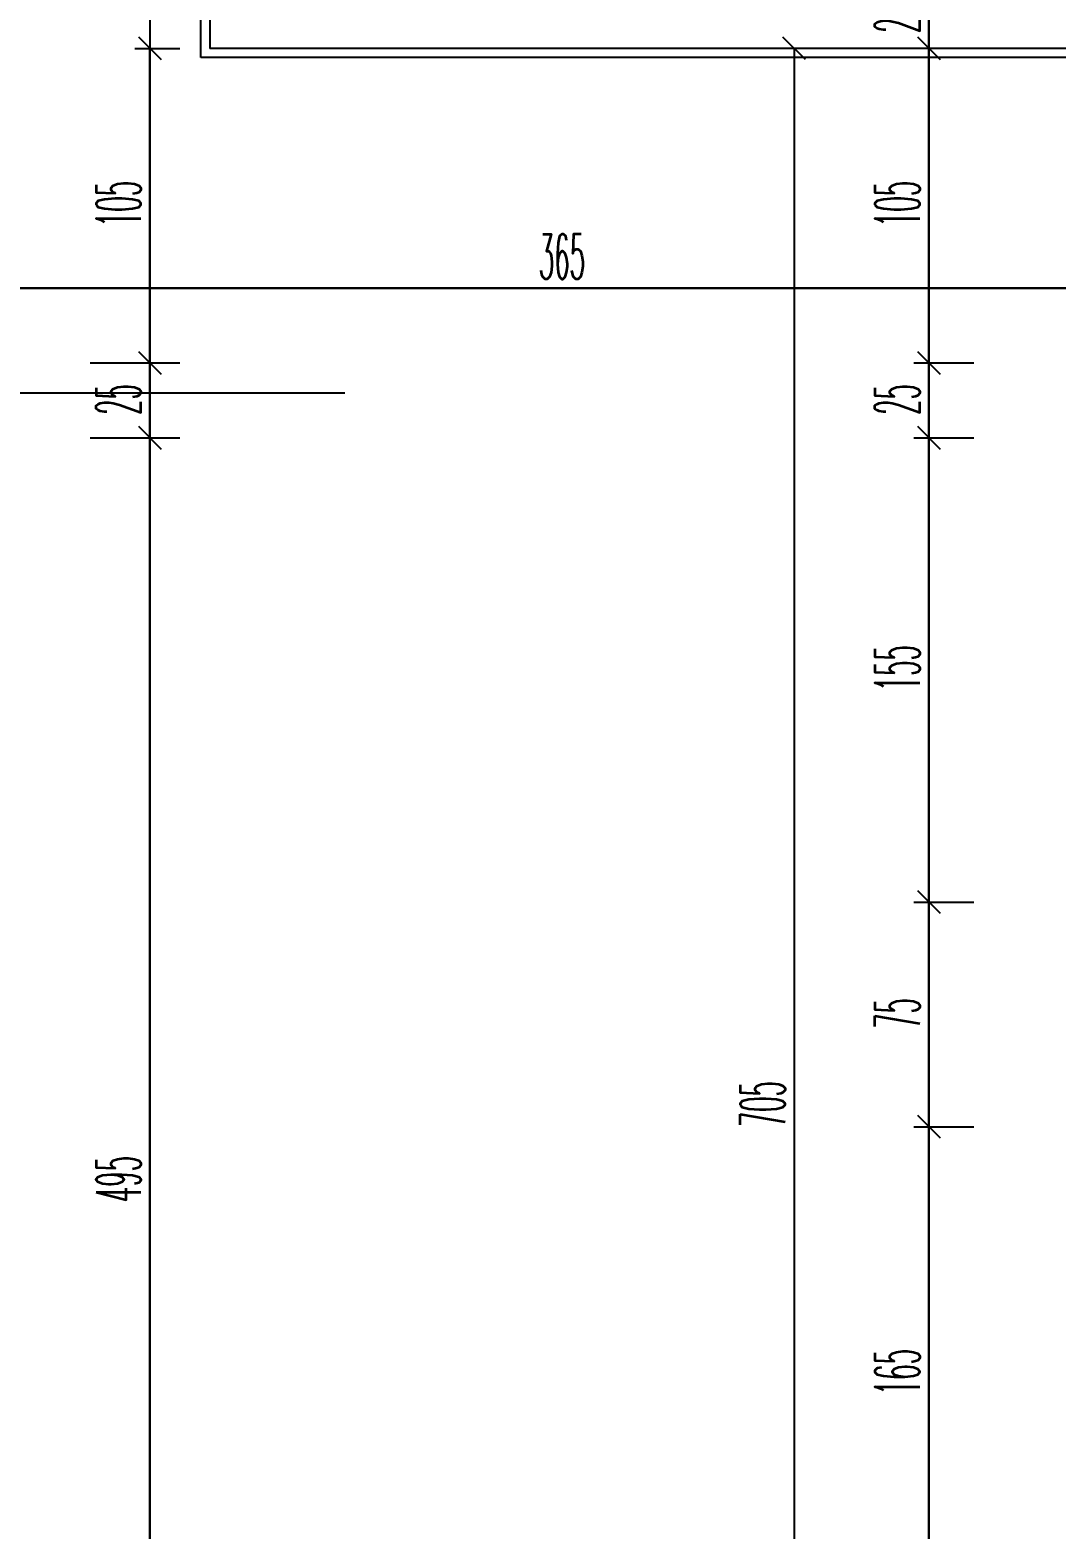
# Model space of a CAD drawing. Extents: x 78 to 306, y -397 to 18.
# Drawn here: x 271.4371 to 271.5056, y -396.6874 to -396.5873 of the extents above; entities that cross this region are included whole.
import ezdxf

# ---------------------------------------------------------------- set-up
doc = ezdxf.new("R2010")
doc.units = 0
doc.header["$LTSCALE"] = 0.5
doc.header["$MEASUREMENT"] = 0
doc.linetypes.add('DASHDOT2', pattern=[0.5, 0.25, -0.125, 0, -0.125])
doc.layers.get('0').update_dxf_attribs({"linetype": 'CONTINUOUS'})
for name, color, linetype in [('AKS', 5, 'DASHDOT2'), ('DUVAR', 6, 'CONTINUOUS'), ('OLCU', 31, 'CONTINUOUS'), ('SIVA', 7, 'CONTINUOUS')]:
    doc.layers.add(name, color=color, linetype=linetype)
doc.styles.add('OLCUIC', font='ROMANS.SHX', dxfattribs={"width": 0.4, "height": 0.15})

msp = doc.modelspace()

# ---------------------------------------------------------------- linework, layer by layer
at = {"color": 0, "linetype": 'ByBlock'}
for p, q in [((271.44589, -396.58931), (271.44439, -396.58781)), ((271.44439, -396.58781), (271.44589, -396.58931)), ((271.48889, -396.58931), (271.48739, -396.58781)), ((271.49789, -396.58931), (271.49639, -396.58781)), ((271.49639, -396.58781), (271.49789, -396.58931)), ((271.44439, -396.60881), (271.44589, -396.61031)), ((271.44589, -396.61031), (271.44439, -396.60881)), ((271.49789, -396.61031), (271.49639, -396.60881)), ((271.49639, -396.60881), (271.49789, -396.61031)), ((271.44439, -396.61381), (271.44589, -396.61531)), ((271.44589, -396.61531), (271.44439, -396.61381)), ((271.49789, -396.61531), (271.49639, -396.61381)), ((271.49639, -396.61381), (271.49789, -396.61531)), ((271.49789, -396.64631), (271.49639, -396.64481)), ((271.49639, -396.64481), (271.49789, -396.64631)), ((271.49789, -396.66131), (271.49639, -396.65981)), ((271.49639, -396.65981), (271.49789, -396.66131))]:
    msp.add_line(p, q, dxfattribs=at)
at = {"layer": 'AKS'}
msp.add_line((271.33314, -396.61156), (271.62914, -396.61156), dxfattribs=at)
at = {"layer": 'DUVAR'}
for p in [(271.44914, -396.58256), (271.51314, -396.58856)]:
    msp.add_line(p, (271.44914, -396.58856), dxfattribs=at)
at = {"layer": 'OLCU', "ltscale": 1.4}
for p, q in [((271.49714, -396.73456), (271.49714, -396.45656)), ((271.44514, -396.46156), (271.44514, -396.58856)), ((271.49714, -396.58456), (271.49714, -396.58856)), ((271.44414, -396.58856), (271.44714, -396.58856)), ((271.44514, -396.58856), (271.44514, -396.73056)), ((271.44514, -396.60956), (271.44514, -396.58856)), ((271.48814, -396.58856), (271.48814, -396.72956)), ((271.49714, -396.58856), (271.49714, -396.60956)), ((271.54714, -396.60456), (271.12014, -396.60456)), ((271.43614, -396.60456), (271.50914, -396.60456)), ((271.44114, -396.60956), (271.44714, -396.60956)), ((271.44514, -396.61456), (271.44514, -396.60956)), ((271.49614, -396.60956), (271.50014, -396.60956)), ((271.49714, -396.60956), (271.49714, -396.61456)), ((271.44114, -396.61456), (271.44714, -396.61456)), ((271.44514, -396.71356), (271.44514, -396.61456)), ((271.49614, -396.61456), (271.50014, -396.61456)), ((271.49714, -396.61456), (271.49714, -396.64556)), ((271.49614, -396.64556), (271.50014, -396.64556)), ((271.49714, -396.64556), (271.49714, -396.66056)), ((271.49614, -396.66056), (271.50014, -396.66056)), ((271.49714, -396.66056), (271.49714, -396.69356))]:
    msp.add_line(p, q, dxfattribs=at)
at = {"layer": 'SIVA', "ltscale": 1.4}
for p, q in [((271.44854, -396.58916), (271.44854, -396.58196)), ((271.51254, -396.58916), (271.44854, -396.58916))]:
    msp.add_line(p, q, dxfattribs=at)

# ---------------------------------------------------------------- texts
at = {"layer": 'OLCU', "style": 'OLCUIC', "width": 0.4}
for s, p in [('20', (271.49654, -396.58753)), ('105', (271.44454, -396.60049)), ('105', (271.49654, -396.60049)), ('25', (271.44454, -396.61303)), ('25', (271.49654, -396.61303)), ('155', (271.49654, -396.63149)), ('75', (271.49654, -396.65403)), ('705', (271.48754, -396.6606)), ('495', (271.44454, -396.6656)), ('165', (271.49654, -396.67849))]:
    msp.add_text(s, height=0.003, rotation=90, dxfattribs=at).set_placement(p)
msp.add_text('365', height=0.003, dxfattribs=at).set_placement((271.4711, -396.60396))

doc.saveas('drawing.dxf')
